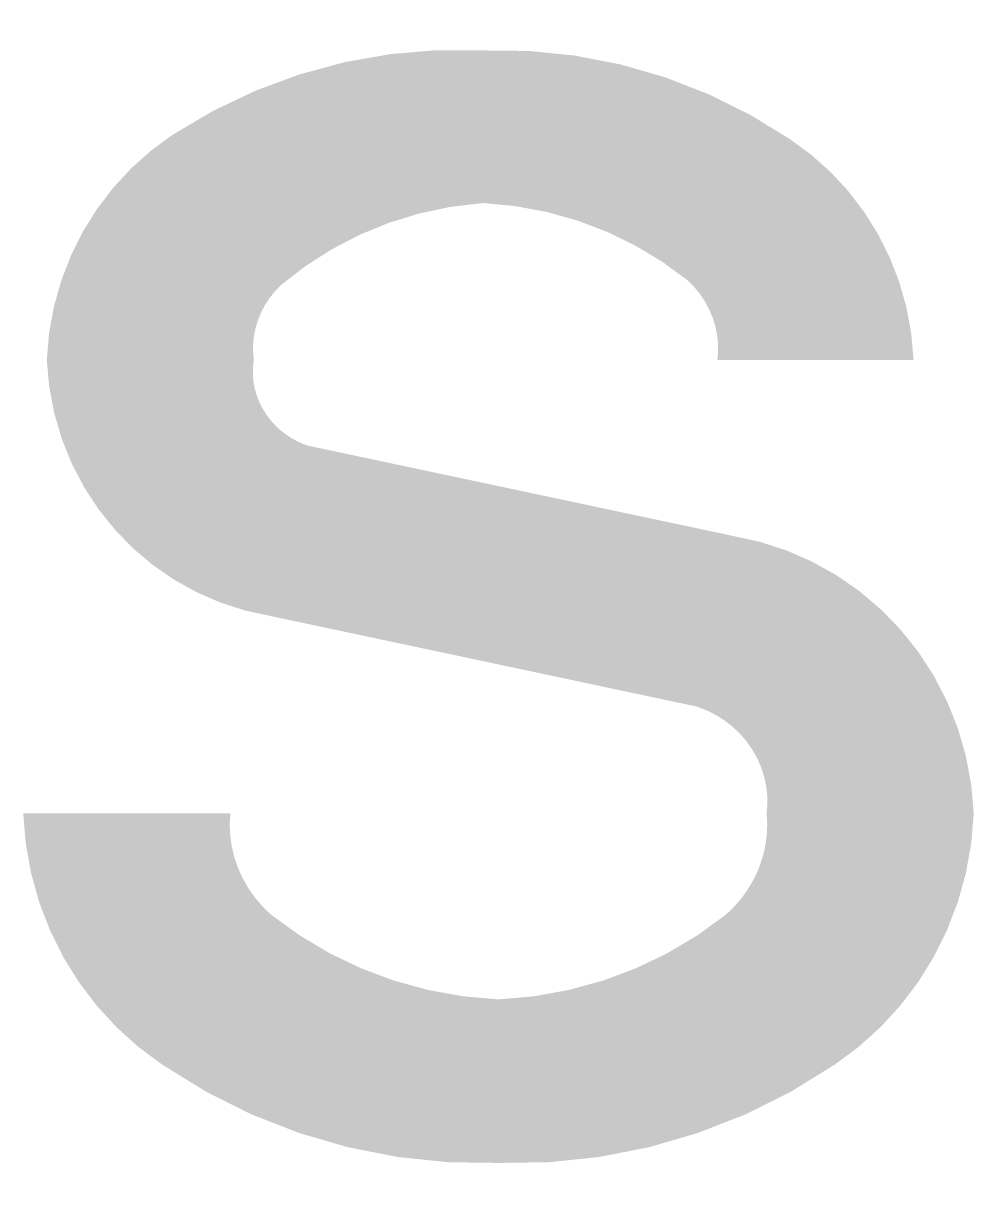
# Model space of a CAD drawing. Extents: x 0.01 to 0.88, y -0.02 to 1.04.
import ezdxf

# ---------------------------------------------------------------- set-up
doc = ezdxf.new("R2010")
doc.units = 0
doc.layers.get('0').update_dxf_attribs({"linetype": 'CONTINUOUS'})

msp = doc.modelspace()

# ---------------------------------------------------------------- linework, layer by layer
at = {"color": 0}
msp.add_lwpolyline([(0.1, 0.32, 0.19, 0.17, 0.240079), (0.1824, 0.1582, 0.17, 0.15, 0.158384), (0.4411, 0.0742, 0.15, 0.17, 0.158384), (0.6997, 0.1582, 0.17, 0.19, 0.240079), (0.7821, 0.32, 0.19, 0.16, 0.354119), (0.6396, 0.4961, 0.16, 0.16, 0), (0.2483, 0.5792, 0.16, 0.19, -0.354119), (0.1216, 0.7357, 0.19, 0.17, -0.240079), (0.1916, 0.8733, 0.17, 0.14, -0.158384), (0.4268, 0.9497, 0.14, 0.16, -0.158384), (0.6619, 0.8733, 0.16, 0.18, -0.240079), (0.7319, 0.7357, 0.18, 0.18, -0.240079)], format="xyseb", dxfattribs=at)

doc.saveas('drawing.dxf')
